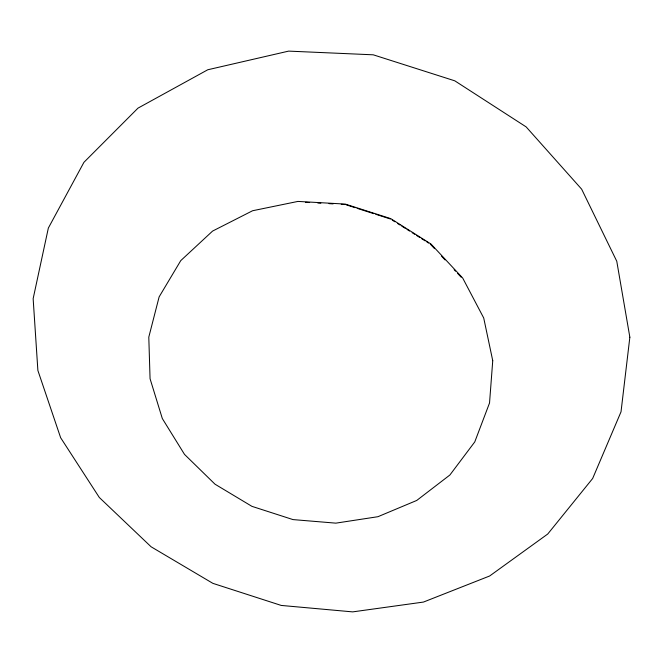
<?xml version="1.0" encoding="UTF-8"?>
<svg xmlns="http://www.w3.org/2000/svg" width="663" height="663" viewBox="0 0 663 663"><rect width="100%" height="100%" fill="white"/><g stroke="black" fill="none" stroke-linecap="round" stroke-linejoin="round"><path stroke-width="0.99" d="M305.544 202.323L309.629 202.547M317.784 203.011L320.851 203.185M329.005 203.64L333.091 203.873M341.246 204.328L345.332 204.56M346.31 204.875L355.153 207.701M357.117 208.331L373.808 213.677M375.772 214.298L390.499 219.014M392.231 220.108L394.833 221.749M397.435 223.39L400.029 225.03M401.761 226.124L405.226 228.304M406.958 229.398L409.56 231.039M412.162 232.68L414.756 234.321M416.488 235.415L419.961 237.603M421.693 238.688L425.157 240.876M426.889 241.97L428.621 243.064M430.353 244.158L434.555 248.658M441.55 256.167L445.047 259.913M454.138 269.667L455.539 271.167M457.636 273.421L461.133 277.167M492.742 360.697L489.534 402.98L474.766 441.914L449.887 475.006L416.737 500.449L377.943 516.701L335.843 523.148L292.996 519.593L251.932 506.35L215.027 484.205L184.505 454.387L162.319 418.535L150.062 378.722L148.794 337.135L159.128 296.883L180.767 260.609L212.583 231.08L252.586 210.743L297.952 201.419L345.29 204.08L390.772 218.641L430.975 244.009L462.699 278.046L483.717 317.991L492.742 360.697M629.85 337.202L621.024 411.806L592.656 478.487L547.737 534.022L489.642 575.998L423.45 602.07L352.675 611.883L281.236 605.435L212.864 583.349L151.106 546.793L99.317 497.482L60.64 437.721L37.882 370.46L33.15 298.657L48.349 228.055L83.928 162.327L137.987 108.135L207.768 69.764L288.654 51.117L373.252 54.814L454.785 80.82L526.149 126.898L581.658 189.187L616.772 261.263L629.85 337.202"/></g></svg>
